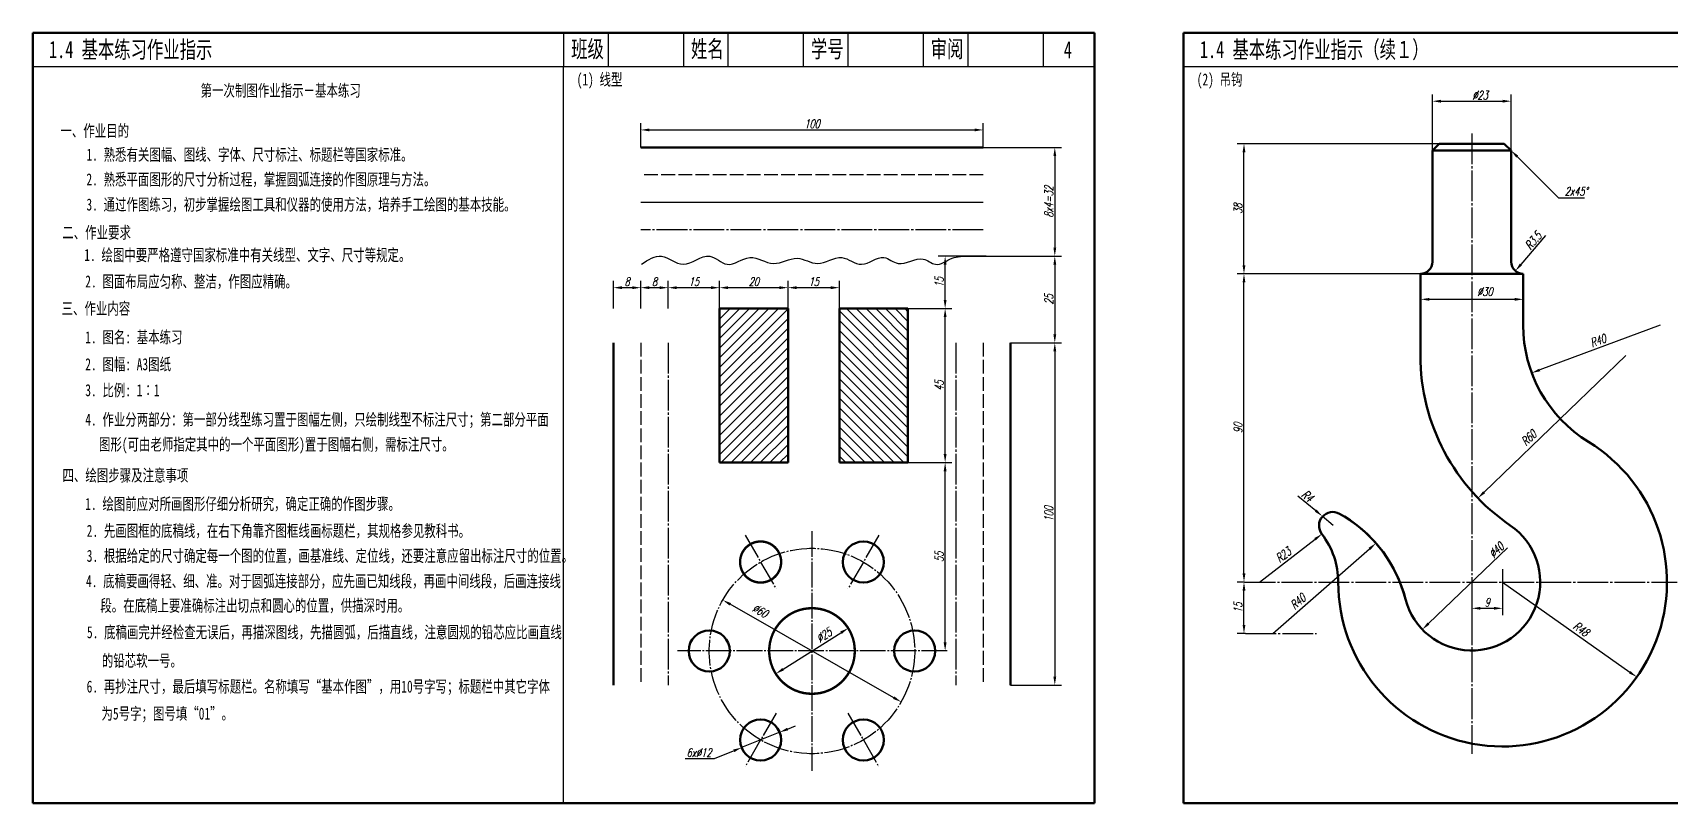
# Model space of a CAD drawing. Header units: millimetres. Extents: x 0 to 1965, y 254 to 841.
# Drawn here: x 1066.3 to 1544.2, y 616.3 to 841.3 of the extents above; entities that cross this region are included whole.
import ezdxf

# ---------------------------------------------------------------- set-up
doc = ezdxf.new("R2010")
doc.units = ezdxf.units.MM
doc.header["$PDMODE"] = 33
doc.header["$PDSIZE"] = 1.5
doc.linetypes.add('myCENTER', pattern=[18, 15, -1, 1, -1])
doc.linetypes.add('myHIDDEN', pattern=[5, 4, -1])
doc.layers.get('Defpoints').update_dxf_attribs({"lineweight": 20})
for name, color, linetype, lineweight in [('中心线', 7, 'myCENTER', 25), ('剖面线', 7, 'Continuous', 25), ('尺寸', 7, 'Continuous', 25), ('文字', 7, 'Continuous', 25), ('标题文字', 7, 'Continuous', 25), ('粗实线', 7, 'Continuous', 50), ('细实线', 7, 'Continuous', 25), ('虚线', 7, 'myHIDDEN', 25)]:
    doc.layers.add(name, color=color, linetype=linetype, lineweight=lineweight)
doc.styles.add('尺寸文字1-2.5号', font='txt.shx', dxfattribs={"width": 0.7, "oblique": 15, "height": 2.5})
doc.styles.add('标题汉字1-5号', font='SimSun.ttf', dxfattribs={"width": 0.7, "height": 5})
doc.styles.add('标题汉字2-3.5号', font='SimSun.ttf', dxfattribs={"width": 0.7, "height": 3.5})
doc.dimstyles.new('尺寸25', dxfattribs={"dimtxt": 2.5, "dimasz": 2.5, "dimexe": 2, "dimexo": 0, "dimgap": 0.5, "dimtad": 1, "dimdec": 0, "dimdsep": 46, "dimtxsty": '尺寸文字1-2.5号', "dimcen": 0, "dimadec": 0, "dimazin": 0, "dimtfac": 1, "dimtdec": 0, "dimtmove": 0, "dimatfit": 3, "dimfxl": 0, "dimarcsym": 0})

# ---------------------------------------------------------------- blocks, each defined once
blk = doc.blocks.new('*D133')
at = {"layer": 'Defpoints', "color": 0}
for p in [(1343.83, 812.96), (1243.83, 807.81), (1343.83, 807.81)]:
    blk.add_point(p, dxfattribs=at)
at = {"layer": '尺寸', "color": 0, "lineweight": -2}
for p, q in [((1243.83, 807.81), (1243.83, 814.96)), ((1246.33, 812.96), (1341.33, 812.96)), ((1343.83, 807.81), (1343.83, 814.96))]:
    blk.add_line(p, q, dxfattribs=at)
at = {"layer": '尺寸', "color": 0}
for points in [[(1246.33, 813.38), (1246.33, 812.55), (1243.83, 812.96)], [(1341.33, 813.38), (1341.33, 812.55), (1343.83, 812.96)]]:
    blk.add_solid(points, dxfattribs=at)
at = {"layer": '尺寸', "color": 0, "insert": (1293.83, 814.71), "char_height": 2.5, "attachment_point": 5, "style": '尺寸文字1-2.5号'}
blk.add_mtext('100', dxfattribs=at)
blk = doc.blocks.new('*D134')
at = {"layer": 'Defpoints', "color": 0}
for p in [(1343.83, 807.81), (1344.71, 776.12), (1364.73, 776.12)]:
    blk.add_point(p, dxfattribs=at)
at = {"layer": '尺寸', "color": 0, "lineweight": -2}
for p, q in [((1343.83, 807.81), (1366.73, 807.81)), ((1364.73, 805.31), (1364.73, 778.62)), ((1344.71, 776.12), (1366.73, 776.12))]:
    blk.add_line(p, q, dxfattribs=at)
at = {"layer": '尺寸', "color": 0}
for points in [[(1364.32, 805.31), (1365.15, 805.31), (1364.73, 807.81)], [(1364.32, 778.62), (1365.15, 778.62), (1364.73, 776.12)]]:
    blk.add_solid(points, dxfattribs=at)
at = {"layer": '尺寸', "color": 0, "insert": (1362.98, 791.97), "char_height": 2.5, "attachment_point": 5, "rotation": 90, "style": '尺寸文字1-2.5号'}
blk.add_mtext('8x4=32', dxfattribs=at)
blk = doc.blocks.new('*D135')
at = {"layer": 'Defpoints', "color": 0}
for p in [(1344.71, 776.12), (1351.83, 750.81), (1364.73, 750.81)]:
    blk.add_point(p, dxfattribs=at)
at = {"layer": '尺寸', "color": 0, "lineweight": -2}
for p, q in [((1344.71, 776.12), (1366.73, 776.12)), ((1364.73, 773.62), (1364.73, 753.31)), ((1351.83, 750.81), (1366.73, 750.81))]:
    blk.add_line(p, q, dxfattribs=at)
at = {"layer": '尺寸', "color": 0}
for points in [[(1364.32, 773.62), (1365.15, 773.62), (1364.73, 776.12)], [(1364.32, 753.31), (1365.15, 753.31), (1364.73, 750.81)]]:
    blk.add_solid(points, dxfattribs=at)
at = {"layer": '尺寸', "color": 0, "insert": (1362.98, 763.47), "char_height": 2.5, "attachment_point": 5, "rotation": 90, "style": '尺寸文字1-2.5号'}
blk.add_mtext('25', dxfattribs=at)
blk = doc.blocks.new('*D136')
at = {"layer": 'Defpoints', "color": 0}
for p in [(1351.83, 750.81), (1351.83, 650.81), (1364.73, 650.81)]:
    blk.add_point(p, dxfattribs=at)
at = {"layer": '尺寸', "color": 0, "lineweight": -2}
for p, q in [((1351.83, 750.81), (1366.73, 750.81)), ((1364.73, 748.31), (1364.73, 653.31)), ((1351.83, 650.81), (1366.73, 650.81))]:
    blk.add_line(p, q, dxfattribs=at)
at = {"layer": '尺寸', "color": 0}
for points in [[(1364.32, 748.31), (1365.15, 748.31), (1364.73, 750.81)], [(1364.32, 653.31), (1365.15, 653.31), (1364.73, 650.81)]]:
    blk.add_solid(points, dxfattribs=at)
at = {"layer": '尺寸', "color": 0, "insert": (1362.98, 700.81), "char_height": 2.5, "attachment_point": 5, "rotation": 90, "style": '尺寸文字1-2.5号'}
blk.add_mtext('100', dxfattribs=at)
blk = doc.blocks.new('*D137')
at = {"layer": 'Defpoints', "color": 0}
for p in [(1286.83, 766.9), (1286.83, 760.81), (1301.83, 760.81)]:
    blk.add_point(p, dxfattribs=at)
at = {"layer": '尺寸', "color": 0, "lineweight": -2}
for p, q in [((1286.83, 760.81), (1286.83, 768.9)), ((1299.33, 766.9), (1289.33, 766.9)), ((1301.83, 760.81), (1301.83, 768.9))]:
    blk.add_line(p, q, dxfattribs=at)
at = {"layer": '尺寸', "color": 0}
for points in [[(1289.33, 767.32), (1289.33, 766.48), (1286.83, 766.9)], [(1299.33, 767.32), (1299.33, 766.48), (1301.83, 766.9)]]:
    blk.add_solid(points, dxfattribs=at)
at = {"layer": '尺寸', "color": 0, "insert": (1294.33, 768.65), "char_height": 2.5, "attachment_point": 5, "style": '尺寸文字1-2.5号'}
blk.add_mtext('15', dxfattribs=at)
blk = doc.blocks.new('*D138')
at = {"layer": 'Defpoints', "color": 0}
for p in [(1266.83, 766.9), (1266.83, 760.81), (1286.83, 760.81)]:
    blk.add_point(p, dxfattribs=at)
at = {"layer": '尺寸', "color": 0, "lineweight": -2}
for p, q in [((1266.83, 760.81), (1266.83, 768.9)), ((1284.33, 766.9), (1269.33, 766.9)), ((1286.83, 760.81), (1286.83, 768.9))]:
    blk.add_line(p, q, dxfattribs=at)
at = {"layer": '尺寸', "color": 0}
for points in [[(1269.33, 767.32), (1269.33, 766.48), (1266.83, 766.9)], [(1284.33, 767.32), (1284.33, 766.48), (1286.83, 766.9)]]:
    blk.add_solid(points, dxfattribs=at)
at = {"layer": '尺寸', "color": 0, "insert": (1276.83, 768.65), "char_height": 2.5, "attachment_point": 5, "style": '尺寸文字1-2.5号'}
blk.add_mtext('20', dxfattribs=at)
blk = doc.blocks.new('*D93')
at = {"layer": 'Defpoints', "color": 0}
for p in [(1251.83, 766.9), (1251.83, 760.81), (1266.83, 760.81)]:
    blk.add_point(p, dxfattribs=at)
at = {"layer": '尺寸', "color": 0, "lineweight": -2}
for p, q in [((1251.83, 760.81), (1251.83, 768.9)), ((1264.33, 766.9), (1254.33, 766.9)), ((1266.83, 760.81), (1266.83, 768.9))]:
    blk.add_line(p, q, dxfattribs=at)
at = {"layer": '尺寸', "color": 0}
for points in [[(1254.33, 767.32), (1254.33, 766.48), (1251.83, 766.9)], [(1264.33, 767.32), (1264.33, 766.48), (1266.83, 766.9)]]:
    blk.add_solid(points, dxfattribs=at)
at = {"layer": '尺寸', "color": 0, "insert": (1259.33, 768.65), "char_height": 2.5, "attachment_point": 5, "style": '尺寸文字1-2.5号'}
blk.add_mtext('15', dxfattribs=at)
blk = doc.blocks.new('*D94')
at = {"layer": 'Defpoints', "color": 0}
for p in [(1243.83, 766.9), (1243.83, 760.81), (1251.83, 760.81)]:
    blk.add_point(p, dxfattribs=at)
at = {"layer": '尺寸', "color": 0, "lineweight": -2}
for p, q in [((1243.83, 760.81), (1243.83, 768.9)), ((1249.33, 766.9), (1246.33, 766.9)), ((1251.83, 760.81), (1251.83, 768.9))]:
    blk.add_line(p, q, dxfattribs=at)
at = {"layer": '尺寸', "color": 0}
for points in [[(1246.33, 767.32), (1246.33, 766.48), (1243.83, 766.9)], [(1249.33, 767.32), (1249.33, 766.48), (1251.83, 766.9)]]:
    blk.add_solid(points, dxfattribs=at)
at = {"layer": '尺寸', "color": 0, "insert": (1247.83, 768.65), "char_height": 2.5, "attachment_point": 5, "style": '尺寸文字1-2.5号'}
blk.add_mtext('8', dxfattribs=at)
blk = doc.blocks.new('*D95')
at = {"layer": 'Defpoints', "color": 0}
for p in [(1235.83, 766.9), (1235.83, 760.81), (1243.83, 760.81)]:
    blk.add_point(p, dxfattribs=at)
at = {"layer": '尺寸', "color": 0, "lineweight": -2}
for p, q in [((1235.83, 760.81), (1235.83, 768.9)), ((1241.33, 766.9), (1238.33, 766.9)), ((1243.83, 760.81), (1243.83, 768.9))]:
    blk.add_line(p, q, dxfattribs=at)
at = {"layer": '尺寸', "color": 0}
for points in [[(1238.33, 767.32), (1238.33, 766.48), (1235.83, 766.9)], [(1241.33, 767.32), (1241.33, 766.48), (1243.83, 766.9)]]:
    blk.add_solid(points, dxfattribs=at)
at = {"layer": '尺寸', "color": 0, "insert": (1239.83, 768.65), "char_height": 2.5, "attachment_point": 5, "style": '尺寸文字1-2.5号'}
blk.add_mtext('8', dxfattribs=at)
blk = doc.blocks.new('*D139')
at = {"layer": 'Defpoints', "color": 0}
for p in [(1267.78, 675.69), (1319.88, 645.93)]:
    blk.add_point(p, dxfattribs=at)
at = {"layer": '尺寸', "color": 0, "lineweight": -2}
blk.add_line((1317.71, 647.17), (1269.95, 674.45), dxfattribs=at)
at = {"layer": '尺寸', "color": 0}
for points in [[(1270.16, 674.81), (1269.75, 674.09), (1267.78, 675.69)], [(1317.92, 647.54), (1317.51, 646.81), (1319.88, 645.93)]]:
    blk.add_solid(points, dxfattribs=at)
at = {"layer": '尺寸', "color": 0, "insert": (1278.69, 672.57), "char_height": 2.5, "attachment_point": 5, "rotation": 330.267, "style": '尺寸文字1-2.5号'}
blk.add_mtext('∅60', dxfattribs=at)
blk = doc.blocks.new('*D140')
at = {"layer": 'Defpoints', "color": 0}
for p in [(1304.41, 667.48), (1283.26, 654.15)]:
    blk.add_point(p, dxfattribs=at)
at = {"layer": '尺寸', "color": 0, "lineweight": -2}
blk.add_line((1285.37, 655.48), (1302.29, 666.14), dxfattribs=at)
at = {"layer": '尺寸', "color": 0}
for points in [[(1302.07, 666.5), (1302.52, 665.79), (1304.41, 667.48)], [(1285.15, 655.84), (1285.59, 655.13), (1283.26, 654.15)]]:
    blk.add_solid(points, dxfattribs=at)
at = {"layer": '尺寸', "color": 0, "insert": (1297.33, 665.43), "char_height": 2.5, "attachment_point": 5, "rotation": 32.2074, "style": '尺寸文字1-2.5号'}
blk.add_mtext('∅25', dxfattribs=at)
blk = doc.blocks.new('*D141')
at = {"layer": 'Defpoints', "color": 0}
for p in [(1284.4, 637.08), (1273.27, 632.59)]:
    blk.add_point(p, dxfattribs=at)
at = {"layer": '尺寸', "color": 0, "lineweight": -2}
for p, q in [((1284.4, 637.08), (1273.27, 632.59)), ((1286.71, 638.02), (1289.03, 638.95)), ((1265.33, 629.38), (1270.95, 631.65)), ((1256.8, 629.38), (1265.33, 629.38))]:
    blk.add_line(p, q, dxfattribs=at)
at = {"layer": '尺寸', "color": 0}
for points in [[(1286.56, 638.4), (1286.87, 637.63), (1284.4, 637.08)], [(1270.8, 632.04), (1271.11, 631.26), (1273.27, 632.59)]]:
    blk.add_solid(points, dxfattribs=at)
at = {"layer": '尺寸', "color": 0, "insert": (1260.82, 631.13), "char_height": 2.5, "attachment_point": 5, "style": '尺寸文字1-2.5号'}
blk.add_mtext('6x∅12', dxfattribs=at)
blk = doc.blocks.new('*D142')
at = {"layer": 'Defpoints', "color": 0}
for p in [(1321.83, 715.81), (1332.71, 715.81), (1333.33, 660.81)]:
    blk.add_point(p, dxfattribs=at)
at = {"layer": '尺寸', "color": 0, "lineweight": -2}
for p, q in [((1321.83, 715.81), (1334.71, 715.81)), ((1332.71, 663.31), (1332.71, 713.31)), ((1333.33, 660.81), (1330.71, 660.81))]:
    blk.add_line(p, q, dxfattribs=at)
at = {"layer": '尺寸', "color": 0}
for points in [[(1332.29, 713.31), (1333.12, 713.31), (1332.71, 715.81)], [(1332.29, 663.31), (1333.12, 663.31), (1332.71, 660.81)]]:
    blk.add_solid(points, dxfattribs=at)
at = {"layer": '尺寸', "color": 0, "insert": (1330.96, 688.31), "char_height": 2.5, "attachment_point": 5, "rotation": 90, "style": '尺寸文字1-2.5号'}
blk.add_mtext('55', dxfattribs=at)
blk = doc.blocks.new('*D143')
at = {"layer": 'Defpoints', "color": 0}
for p in [(1321.83, 760.81), (1332.71, 760.81), (1321.83, 715.81)]:
    blk.add_point(p, dxfattribs=at)
at = {"layer": '尺寸', "color": 0, "lineweight": -2}
for p, q in [((1321.83, 760.81), (1334.71, 760.81)), ((1332.71, 718.31), (1332.71, 758.31)), ((1321.83, 715.81), (1334.71, 715.81))]:
    blk.add_line(p, q, dxfattribs=at)
at = {"layer": '尺寸', "color": 0}
for points in [[(1332.29, 758.31), (1333.12, 758.31), (1332.71, 760.81)], [(1332.29, 718.31), (1333.12, 718.31), (1332.71, 715.81)]]:
    blk.add_solid(points, dxfattribs=at)
at = {"layer": '尺寸', "color": 0, "insert": (1330.96, 738.31), "char_height": 2.5, "attachment_point": 5, "rotation": 90, "style": '尺寸文字1-2.5号'}
blk.add_mtext('45', dxfattribs=at)
blk = doc.blocks.new('*D144')
at = {"layer": 'Defpoints', "color": 0}
for p in [(1332.71, 776.12), (1339.58, 776.12), (1321.83, 760.81)]:
    blk.add_point(p, dxfattribs=at)
at = {"layer": '尺寸', "color": 0, "lineweight": -2}
for p, q in [((1339.58, 776.12), (1330.71, 776.12)), ((1332.71, 763.31), (1332.71, 773.62)), ((1321.83, 760.81), (1334.71, 760.81))]:
    blk.add_line(p, q, dxfattribs=at)
at = {"layer": '尺寸', "color": 0}
for points in [[(1332.29, 773.62), (1333.12, 773.62), (1332.71, 776.12)], [(1332.29, 763.31), (1333.12, 763.31), (1332.71, 760.81)]]:
    blk.add_solid(points, dxfattribs=at)
at = {"layer": '尺寸', "color": 0, "insert": (1330.96, 768.47), "char_height": 2.5, "attachment_point": 5, "rotation": 90, "style": '尺寸文字1-2.5号'}
blk.add_mtext('15', dxfattribs=at)
blk = doc.blocks.new('*D96')
at = {"layer": 'Defpoints', "color": 0}
for p in [(1497.99, 821.35), (1474.99, 806.94), (1497.99, 806.94)]:
    blk.add_point(p, dxfattribs=at)
at = {"layer": '尺寸', "color": 0, "lineweight": -2}
for p, q in [((1474.99, 806.94), (1474.99, 823.35)), ((1497.99, 806.94), (1497.99, 823.35)), ((1477.49, 821.35), (1495.49, 821.35))]:
    blk.add_line(p, q, dxfattribs=at)
at = {"layer": '尺寸', "color": 0}
for points in [[(1477.49, 821.77), (1477.49, 820.93), (1474.99, 821.35)], [(1495.49, 821.77), (1495.49, 820.93), (1497.99, 821.35)]]:
    blk.add_solid(points, dxfattribs=at)
at = {"layer": '尺寸', "color": 0, "insert": (1488.92, 823.1), "char_height": 2.5, "attachment_point": 5, "style": '尺寸文字1-2.5号'}
blk.add_mtext('%%C23', dxfattribs=at)
blk = doc.blocks.new('*D97')
at = {"layer": 'Defpoints', "color": 0}
for p in [(1471.6, 761.85), (1501.52, 763.5), (1501.52, 761.85)]:
    blk.add_point(p, dxfattribs=at)
at = {"layer": '尺寸', "color": 0, "lineweight": -2}
for p, q in [((1471.6, 761.85), (1471.6, 765.5)), ((1501.52, 761.85), (1501.52, 765.5)), ((1474.1, 763.5), (1499.02, 763.5))]:
    blk.add_line(p, q, dxfattribs=at)
at = {"layer": '尺寸', "color": 0}
for points in [[(1474.1, 763.91), (1474.1, 763.08), (1471.6, 763.5)], [(1499.02, 763.91), (1499.02, 763.08), (1501.52, 763.5)]]:
    blk.add_solid(points, dxfattribs=at)
at = {"layer": '尺寸', "color": 0, "insert": (1490.32, 765.75), "char_height": 2.5, "attachment_point": 5, "style": '尺寸文字1-2.5号'}
blk.add_mtext('%%C30', dxfattribs=at)
blk = doc.blocks.new('*D98')
at = {"layer": 'Defpoints', "color": 0}
for p in [(1531.49, 747.09), (1488.29, 705.45)]:
    blk.add_point(p, dxfattribs=at)
at = {"layer": '尺寸', "color": 0, "lineweight": -2}
blk.add_line((1531.49, 747.09), (1490.09, 707.19), dxfattribs=at)
at = {"layer": '尺寸', "color": 0}
blk.add_solid([(1489.8, 707.49), (1490.38, 706.89), (1488.29, 705.45)], dxfattribs=at)
at = {"layer": '尺寸', "color": 0, "insert": (1503.12, 723.02), "char_height": 2.5, "attachment_point": 5, "rotation": 43.9431, "style": '尺寸文字1-2.5号'}
blk.add_mtext('R60', dxfattribs=at)
blk = doc.blocks.new('*D99')
at = {"layer": 'Defpoints', "color": 0}
for p in [(1541.49, 755.96), (1504.01, 742.01)]:
    blk.add_point(p, dxfattribs=at)
at = {"layer": '尺寸', "color": 0, "lineweight": -2}
blk.add_line((1541.49, 755.96), (1506.35, 742.88), dxfattribs=at)
at = {"layer": '尺寸', "color": 0}
blk.add_solid([(1506.2, 743.27), (1506.49, 742.49), (1504.01, 742.01)], dxfattribs=at)
at = {"layer": '尺寸', "color": 0, "insert": (1523.36, 751.44), "char_height": 2.5, "attachment_point": 5, "rotation": 20.4174, "style": '尺寸文字1-2.5号'}
blk.add_mtext('R40', dxfattribs=at)
blk = doc.blocks.new('*D100')
at = {"layer": 'Defpoints', "color": 0}
for p in [(1495.49, 680.94), (1534.66, 653.2)]:
    blk.add_point(p, dxfattribs=at)
at = {"layer": '尺寸', "color": 0, "lineweight": -2}
blk.add_line((1495.49, 680.94), (1532.62, 654.64), dxfattribs=at)
at = {"layer": '尺寸', "color": 0}
blk.add_solid([(1532.86, 654.98), (1532.38, 654.3), (1534.66, 653.2)], dxfattribs=at)
at = {"layer": '尺寸', "color": 0, "insert": (1518.41, 667.21), "char_height": 2.5, "attachment_point": 5, "rotation": 324.6856, "style": '尺寸文字1-2.5号'}
blk.add_mtext('R48', dxfattribs=at)
blk = doc.blocks.new('*D101')
at = {"layer": 'Defpoints', "color": 0}
for p in [(1486.49, 680.94), (1495.49, 680.94), (1495.49, 673.27)]:
    blk.add_point(p, dxfattribs=at)
at = {"layer": '尺寸', "color": 0, "lineweight": -2}
for p, q in [((1486.49, 680.94), (1486.49, 671.27)), ((1495.49, 680.94), (1495.49, 671.27)), ((1488.99, 673.27), (1492.99, 673.27))]:
    blk.add_line(p, q, dxfattribs=at)
at = {"layer": '尺寸', "color": 0}
for points in [[(1488.99, 673.69), (1488.99, 672.86), (1486.49, 673.27)], [(1492.99, 673.69), (1492.99, 672.86), (1495.49, 673.27)]]:
    blk.add_solid(points, dxfattribs=at)
at = {"layer": '尺寸', "color": 0, "insert": (1490.99, 675.02), "char_height": 2.5, "attachment_point": 5, "style": '尺寸文字1-2.5号'}
blk.add_mtext('9', dxfattribs=at)
blk = doc.blocks.new('*D102')
at = {"layer": 'Defpoints', "color": 0}
for p in [(1500.93, 694.79), (1472.06, 667.1)]:
    blk.add_point(p, dxfattribs=at)
at = {"layer": '尺寸', "color": 0, "lineweight": -2}
blk.add_line((1496.95, 690.98), (1473.86, 668.83), dxfattribs=at)
at = {"layer": '尺寸', "color": 0}
blk.add_solid([(1473.57, 669.13), (1474.15, 668.53), (1472.06, 667.1)], dxfattribs=at)
at = {"layer": '尺寸', "color": 0, "insert": (1493.65, 690.24), "char_height": 2.5, "attachment_point": 5, "rotation": 43.799, "style": '尺寸文字1-2.5号'}
blk.add_mtext('∅40', dxfattribs=at)
blk = doc.blocks.new('*D103')
at = {"layer": 'Defpoints', "color": 0}
for p in [(1458.5, 692.28), (1428.4, 665.94)]:
    blk.add_point(p, dxfattribs=at)
at = {"layer": '尺寸', "color": 0, "lineweight": -2}
blk.add_line((1428.4, 665.94), (1456.62, 690.63), dxfattribs=at)
at = {"layer": '尺寸', "color": 0}
blk.add_solid([(1456.35, 690.95), (1456.9, 690.32), (1458.5, 692.28)], dxfattribs=at)
at = {"layer": '尺寸', "color": 0, "insert": (1435.72, 675.22), "char_height": 2.5, "attachment_point": 5, "rotation": 41.1764, "style": '尺寸文字1-2.5号'}
blk.add_mtext('R40', dxfattribs=at)
blk = doc.blocks.new('*D104')
at = {"layer": 'Defpoints', "color": 0}
for p in [(1442.72, 694.97), (1424.49, 680.94)]:
    blk.add_point(p, dxfattribs=at)
at = {"layer": '尺寸', "color": 0, "lineweight": -2}
blk.add_line((1424.49, 680.94), (1440.74, 693.44), dxfattribs=at)
at = {"layer": '尺寸', "color": 0}
blk.add_solid([(1440.49, 693.77), (1440.99, 693.11), (1442.72, 694.97)], dxfattribs=at)
at = {"layer": '尺寸', "color": 0, "insert": (1431.46, 688.85), "char_height": 2.5, "attachment_point": 5, "rotation": 37.5712, "style": '尺寸文字1-2.5号'}
blk.add_mtext('R23', dxfattribs=at)
blk = doc.blocks.new('*D105')
at = {"layer": 'Defpoints', "color": 0}
for p in [(1442.83, 700.18), (1446.02, 697.5)]:
    blk.add_point(p, dxfattribs=at)
at = {"layer": '尺寸', "color": 0, "lineweight": -2}
for p, q in [((1435.72, 706.16), (1440.92, 701.79)), ((1446.02, 697.5), (1442.83, 700.18))]:
    blk.add_line(p, q, dxfattribs=at)
at = {"layer": '尺寸', "color": 0}
blk.add_solid([(1441.19, 702.11), (1440.65, 701.47), (1442.83, 700.18)], dxfattribs=at)
at = {"layer": '尺寸', "color": 0, "insert": (1438.49, 706.12), "char_height": 2.5, "attachment_point": 5, "rotation": 319.9611, "style": '尺寸文字1-2.5号'}
blk.add_mtext('R4', dxfattribs=at)
blk = doc.blocks.new('*D106')
at = {"layer": 'Defpoints', "color": 0}
for p in [(1419.97, 680.94), (1420.13, 680.94), (1420.37, 665.94)]:
    blk.add_point(p, dxfattribs=at)
at = {"layer": '尺寸', "color": 0, "lineweight": -2}
for p, q in [((1420.13, 680.94), (1417.97, 680.94)), ((1419.97, 668.44), (1419.97, 678.44)), ((1420.37, 665.94), (1417.97, 665.94))]:
    blk.add_line(p, q, dxfattribs=at)
at = {"layer": '尺寸', "color": 0}
for points in [[(1419.56, 678.44), (1420.39, 678.44), (1419.97, 680.94)], [(1419.56, 668.44), (1420.39, 668.44), (1419.97, 665.94)]]:
    blk.add_solid(points, dxfattribs=at)
at = {"layer": '尺寸', "color": 0, "insert": (1418.22, 673.44), "char_height": 2.5, "attachment_point": 5, "rotation": 90, "style": '尺寸文字1-2.5号'}
blk.add_mtext('15', dxfattribs=at)
blk = doc.blocks.new('*D107')
at = {"layer": 'Defpoints', "color": 0}
for p in [(1419.97, 770.94), (1471.49, 770.94), (1420.13, 680.94)]:
    blk.add_point(p, dxfattribs=at)
at = {"layer": '尺寸', "color": 0, "lineweight": -2}
for p, q in [((1471.49, 770.94), (1417.97, 770.94)), ((1419.97, 683.44), (1419.97, 768.44)), ((1420.13, 680.94), (1417.97, 680.94))]:
    blk.add_line(p, q, dxfattribs=at)
at = {"layer": '尺寸', "color": 0}
for points in [[(1419.56, 768.44), (1420.39, 768.44), (1419.97, 770.94)], [(1419.56, 683.44), (1420.39, 683.44), (1419.97, 680.94)]]:
    blk.add_solid(points, dxfattribs=at)
at = {"layer": '尺寸', "color": 0, "insert": (1418.22, 725.94), "char_height": 2.5, "attachment_point": 5, "rotation": 90, "style": '尺寸文字1-2.5号'}
blk.add_mtext('90', dxfattribs=at)
blk = doc.blocks.new('*D108')
at = {"layer": 'Defpoints', "color": 0}
for p in [(1419.97, 808.94), (1476.99, 808.94), (1471.49, 770.94)]:
    blk.add_point(p, dxfattribs=at)
at = {"layer": '尺寸', "color": 0, "lineweight": -2}
for p, q in [((1476.99, 808.94), (1417.97, 808.94)), ((1419.97, 773.44), (1419.97, 806.44)), ((1471.49, 770.94), (1417.97, 770.94))]:
    blk.add_line(p, q, dxfattribs=at)
at = {"layer": '尺寸', "color": 0}
for points in [[(1419.56, 806.44), (1420.39, 806.44), (1419.97, 808.94)], [(1419.56, 773.44), (1420.39, 773.44), (1419.97, 770.94)]]:
    blk.add_solid(points, dxfattribs=at)
at = {"layer": '尺寸', "color": 0, "insert": (1418.22, 789.94), "char_height": 2.5, "attachment_point": 5, "rotation": 90, "style": '尺寸文字1-2.5号'}
blk.add_mtext('38', dxfattribs=at)
blk = doc.blocks.new('*D145')
at = {"layer": 'Defpoints', "color": 0}
for p in [(1501.49, 774.44), (1499.22, 771.79)]:
    blk.add_point(p, dxfattribs=at)
at = {"layer": '尺寸', "color": 0, "lineweight": -2}
blk.add_line((1508.03, 782.09), (1500.84, 773.69), dxfattribs=at)
at = {"layer": '尺寸', "color": 0}
blk.add_solid([(1500.53, 773.96), (1501.16, 773.41), (1499.22, 771.79)], dxfattribs=at)
at = {"layer": '尺寸', "color": 0, "insert": (1504.45, 780.6), "char_height": 2.5, "attachment_point": 5, "rotation": 49.444, "style": '尺寸文字1-2.5号'}
blk.add_mtext('R3.5', dxfattribs=at)

msp = doc.modelspace()

# ---------------------------------------------------------------- hatches: boundary and pattern name
at = {"layer": '剖面线'}
h = msp.add_hatch(dxfattribs=at)
h.set_pattern_fill('_USER', color=256, scale=2, angle=45, style=0, pattern_type=0)
h.set_pattern_definition([(45, (0, 0), (-1.4142136, 1.4142136), [])])
h.paths.add_polyline_path([(1266.83, 715.81), (1286.83, 715.81), (1286.83, 760.81), (1266.83, 760.81)])
h = msp.add_hatch(dxfattribs=at)
h.set_pattern_fill('_USER', color=256, scale=2, angle=135, style=0, pattern_type=0)
h.set_pattern_definition([(135, (0, 0), (-1.4142136, -1.4142136), [])])
h.paths.add_polyline_path([(1301.83, 715.81), (1321.83, 715.81), (1321.83, 760.81), (1301.83, 760.81)])

# ---------------------------------------------------------------- linework, layer by layer
at = {"layer": '中心线', "ltscale": 0.6}
for p, q in [((1486.49, 811.94), (1486.49, 630.8)), ((1343.83, 783.81), (1243.83, 783.81)), ((1251.83, 750.81), (1251.83, 650.81)), ((1335.83, 750.81), (1335.83, 650.81)), ((1420.13, 680.94), (1546.49, 680.94)), ((1420.37, 665.94), (1441.19, 665.94))]:
    msp.add_line(p, q, dxfattribs=at)
at = {"layer": '中心线', "ltscale": 0.5}
for p, q in [((1274.33, 694.59), (1283.33, 679)), ((1293.83, 695.81), (1293.83, 625.81)), ((1313.33, 694.59), (1304.33, 679)), ((1333.33, 660.81), (1254.53, 660.81)), ((1283.33, 642.63), (1274.33, 627.04)), ((1304.33, 642.63), (1313.33, 627.04))]:
    msp.add_line(p, q, dxfattribs=at)
at = {"layer": '中心线'}
msp.add_line((1495.49, 684.73), (1495.49, 673.27), dxfattribs=at)
at = {"layer": '中心线', "ltscale": 0.5}
msp.add_circle((1293.83, 660.81), 30, dxfattribs=at)
at = {"layer": '尺寸'}
for p, q in [((1499.76, 805.18), (1511.8, 793.13)), ((1511.8, 793.13), (1519.39, 793.13)), ((1344.71, 776.12), (1332.98, 776.12))]:
    msp.add_line(p, q, dxfattribs=at)
msp.add_solid([(1499.47, 804.88), (1497.99, 806.94), (1500.05, 805.47)], dxfattribs=at)
at = {"layer": '粗实线'}
for p, q in [((1066.29, 841.35), (1066.29, 616.35)), ((1376.29, 841.35), (1066.29, 841.35)), ((1376.29, 616.35), (1376.29, 841.35)), ((1402.34, 841.35), (1402.34, 616.35)), ((1712.34, 841.35), (1402.34, 841.35)), ((1343.83, 807.81), (1243.83, 807.81)), ((1474.99, 806.94), (1476.99, 808.94)), ((1474.99, 806.94), (1476.99, 808.94)), ((1476.99, 808.94), (1495.99, 808.94)), ((1476.99, 808.94), (1495.99, 808.94)), ((1497.99, 806.94), (1495.99, 808.94)), ((1495.99, 808.94), (1497.99, 806.94)), ((1474.99, 806.94), (1474.99, 774.44)), ((1474.99, 806.94), (1497.99, 806.94)), ((1497.99, 806.94), (1474.99, 806.94)), ((1474.99, 806.94), (1474.99, 774.44)), ((1497.99, 806.94), (1495.99, 806.94)), ((1497.99, 806.94), (1497.99, 774.44)), ((1497.99, 806.94), (1497.99, 774.44)), ((1471.49, 770.94), (1471.49, 747.09)), ((1471.49, 770.94), (1471.49, 770.94)), ((1471.49, 770.94), (1501.49, 770.94)), ((1471.49, 747.09), (1471.49, 770.94)), ((1471.49, 770.94), (1501.49, 770.94)), ((1501.49, 770.94), (1501.49, 770.94)), ((1501.49, 770.94), (1501.49, 755.96)), ((1501.49, 770.94), (1501.49, 755.96)), ((1286.83, 760.81), (1266.83, 760.81)), ((1266.83, 760.81), (1266.83, 715.81)), ((1286.83, 715.81), (1286.83, 760.81)), ((1321.83, 760.81), (1301.83, 760.81)), ((1301.83, 760.81), (1301.83, 715.81)), ((1321.83, 715.81), (1321.83, 760.81)), ((1235.83, 750.81), (1235.83, 650.81)), ((1351.83, 750.81), (1351.83, 650.81)), ((1266.83, 715.81), (1286.83, 715.81)), ((1301.83, 715.81), (1321.83, 715.81)), ((1066.29, 616.35), (1376.29, 616.35)), ((1402.34, 616.35), (1712.34, 616.35))]:
    msp.add_line(p, q, dxfattribs=at)
at = {"layer": '粗实线', "const_width": 0.7}
for points in [[(1284.3, 689.26, 1.105542), (1273.96, 683.29, 0.904534), (1284.3, 689.26, 4.652532)], [(1306.33, 660.81, 1), (1281.33, 660.81, 1), (1306.33, 660.81)]]:
    msp.add_lwpolyline(points, format="xyb", dxfattribs=at)
at = {"layer": '粗实线'}
for centre in [(1308.83, 686.79), (1263.83, 660.81), (1323.83, 660.81), (1278.83, 634.83), (1308.83, 634.83)]:
    msp.add_circle(centre, 6, dxfattribs=at)
for centre, radius, start, end in [((1471.49, 774.44), 3.5, 270, 0), ((1471.49, 774.44), 3.5, 270, 0), ((1501.49, 774.44), 3.5, 180, 270), ((1501.49, 774.44), 3.5, 180, 270), ((1541.49, 755.96), 40, 180, 238.4846), ((1541.49, 755.96), 40, 180, 238.4846), ((1531.49, 747.09), 60, 180, 235.7711), ((1531.49, 747.09), 60, 180, 235.7711), ((1495.49, 680.94), 48, 180, 58.4846), ((1495.49, 680.94), 48, 180, 58.4846), ((1445.89, 697.41), 4, 60.9241, 217.5712), ((1428.4, 665.94), 40, 14.4775, 60.9241), ((1428.4, 665.94), 40, 14.4775, 58.4721), ((1424.49, 680.94), 23, 0, 37.5712), ((1424.49, 680.94), 23, 0, 37.5712), ((1486.49, 680.94), 20, 194.4775, 55.7711), ((1486.49, 680.94), 20, 194.4775, 55.7711)]:
    msp.add_arc(centre, radius, start, end, dxfattribs=at)
at = {"layer": '细实线'}
for p, q in [((1221.29, 841.35), (1221.29, 831.35)), ((1234.29, 841.35), (1234.29, 831.35)), ((1256.29, 841.35), (1256.29, 831.35)), ((1269.29, 841.35), (1269.29, 831.35)), ((1291.29, 841.35), (1291.29, 831.35)), ((1304.29, 841.35), (1304.29, 831.35)), ((1326.29, 841.35), (1326.29, 831.35)), ((1339.29, 841.35), (1339.29, 831.35)), ((1361.29, 841.35), (1361.29, 831.35)), ((1376.29, 831.35), (1066.29, 831.35)), ((1221.29, 616.35), (1221.29, 831.35)), ((1712.34, 831.35), (1402.34, 831.35)), ((1343.83, 791.81), (1243.83, 791.81))]:
    msp.add_line(p, q, dxfattribs=at)
msp.add_spline([(1244.07, 773.73), (1249.89, 776.12), (1256.19, 773.73), (1263.96, 776.12), (1269.04, 773.73), (1275.65, 775.69), (1282.62, 773.97), (1289.51, 775.47), (1295.46, 773.97), (1302.5, 775.69), (1308.31, 773.73), (1314.84, 775.69), (1318.98, 773.97), (1326.31, 775.25), (1329.88, 773.73), (1334.75, 775.47), (1339.58, 776.12), (1344.71, 776.12)], degree=3, dxfattribs=at)
at = {"layer": '虚线'}
for p, q in [((1343.83, 799.81), (1243.83, 799.81)), ((1243.83, 750.81), (1243.83, 650.81)), ((1343.83, 750.81), (1343.83, 650.81))]:
    msp.add_line(p, q, dxfattribs=at)

# ---------------------------------------------------------------- texts
at = {"layer": '尺寸', "insert": (1513.62, 796.27), "char_height": 2.5, "attachment_point": 1, "style": '尺寸文字1-2.5号'}
msp.add_mtext('2x45%%d', dxfattribs=at)
at = {"layer": '文字', "style": '标题汉字2-3.5号', "width": 0.7}
for s, p in [('3. 通过作图练习，初步掌握绘图工具和仪器的使用方法，培养手工绘图的基本技能。', (1081.97, 789.43)), ('4. 作业分两部分：第一部分线型练习置于图幅左侧，只绘制线型不标注尺寸；第二部分平面', (1081.63, 726.65)), ('6. 再抄注尺寸，最后填写标题栏。名称填写“基本作图”，用10号字写；标题栏中其它字体', (1082.03, 648.68)), ('为5号字；图号填“01”。', (1086.37, 640.79))]:
    msp.add_text(s, height=3.5, dxfattribs=at).set_placement(p)
at = {"layer": '标题文字', "width": 0.7}
for s, height, style, p in [('1.4 基本练习作业指示', 5, '标题汉字1-5号', (1071.02, 833.94)), ('班级', 5, '标题汉字1-5号', (1223.51, 834.11)), ('姓名', 5, '标题汉字1-5号', (1258.51, 834.11)), ('学号', 5, '标题汉字1-5号', (1293.51, 834.11)), ('审阅', 5, '标题汉字1-5号', (1328.51, 834.11)), ('4', 5, '标题汉字1-5号', (1367.34, 833.84)), ('1.4 基本练习作业指示（续１）', 5, '标题汉字1-5号', (1407.08, 833.94)), ('第一次制图作业指示－基本练习 ', 3.5, '标题汉字2-3.5号', (1115.3, 822.72)), ('(1) 线型', 3.5, '标题汉字2-3.5号', (1225.12, 825.94)), ('(2) 吊钩', 3.5, '标题汉字2-3.5号', (1406.18, 825.94)), ('一、作业目的', 3.5, '标题汉字2-3.5号', (1074.37, 810.97)), ('1. 熟悉有关图幅、图线、字体、尺寸标注、标题栏等国家标准。', 3.5, '标题汉字2-3.5号', (1081.97, 804.01)), ('2. 熟悉平面图形的尺寸分析过程，掌握圆弧连接的作图原理与方法。', 3.5, '标题汉字2-3.5号', (1081.97, 796.78)), ('二、作业要求', 3.5, '标题汉字2-3.5号', (1074.91, 781.26)), ('1. 绘图中要严格遵守国家标准中有关线型、文字、尺寸等规定。', 3.5, '标题汉字2-3.5号', (1081.35, 774.7)), ('2. 图面布局应匀称、整洁，作图应精确。', 3.5, '标题汉字2-3.5号', (1081.63, 766.97)), ('三、作业内容', 3.5, '标题汉字2-3.5号', (1074.71, 759.07)), ('1. 图名: 基本练习', 3.5, '标题汉字2-3.5号', (1081.63, 750.69)), ('2. 图幅: A3图纸', 3.5, '标题汉字2-3.5号', (1081.63, 742.8)), ('3. 比例: 1∶1', 3.5, '标题汉字2-3.5号', (1081.63, 735.22)), ('图形(可由老师指定其中的一个平面图形)置于图幅右侧，需标注尺寸。', 3.5, '标题汉字2-3.5号', (1085.62, 719.39)), ('四、绘图步骤及注意事项', 3.5, '标题汉字2-3.5号', (1074.97, 710.35)), ('1. 绘图前应对所画图形仔细分析研究，确定正确的作图步骤。', 3.5, '标题汉字2-3.5号', (1081.63, 702.02)), ('2. 先画图框的底稿线，在右下角靠齐图框线画标题栏，其规格参见教科书。', 3.5, '标题汉字2-3.5号', (1082.05, 694.16)), ('3. 根据给定的尺寸确定每一个图的位置，画基准线、定位线，还要注意应留出标注尺寸的位置。', 3.5, '标题汉字2-3.5号', (1082.05, 686.85)), ('4. 底稿要画得轻、细、准。对于圆弧连接部分，应先画已知线段，再画中间线段，后画连接线', 3.5, '标题汉字2-3.5号', (1081.84, 679.47)), ('段。在底稿上要准确标注出切点和圆心的位置，供描深时用。', 3.5, '标题汉字2-3.5号', (1086.02, 672.33)), ('5. 底稿画完并经检查无误后，再描深图线，先描圆弧，后描直线，注意圆规的铅芯应比画直线', 3.5, '标题汉字2-3.5号', (1082.12, 664.55)), ('的铅芯软一号。', 3.5, '标题汉字2-3.5号', (1086.47, 656.26))]:
    msp.add_text(s, height=height, dxfattribs=dict(at, style=style)).set_placement(p)

# ---------------------------------------------------------------- dimensions: what is measured, and where the dimension line sits
at = {"layer": '尺寸'}
dim = msp.add_linear_dim(base=(1497.99, 821.35), p1=(1474.99, 806.94), p2=(1497.99, 806.94), text='%%C<>', dimstyle='尺寸25', dxfattribs=at)
dim.commit()
dim.dimension.update_dxf_attribs({"geometry": '*D96', "text_midpoint": (1488.92, 821.35), "dimtype": 160})
for base, p1, p2, override, picture, middle in [((1343.83, 812.96), (1243.83, 807.81), (1343.83, 807.81), {"dimtoh": 1}, '*D133', (1293.83, 814.71)), ((1235.83, 766.9), (1243.83, 760.81), (1235.83, 760.81), {"dimtoh": 1, "dimtmove": 1}, '*D95', (1239.83, 768.65)), ((1243.83, 766.9), (1251.83, 760.81), (1243.83, 760.81), {"dimtoh": 1, "dimtmove": 1}, '*D94', (1247.83, 768.65)), ((1251.83, 766.9), (1266.83, 760.81), (1251.83, 760.81), {"dimtoh": 1, "dimtmove": 1}, '*D93', (1259.33, 768.65)), ((1266.83, 766.9), (1286.83, 760.81), (1266.83, 760.81), {"dimtoh": 1, "dimtmove": 1}, '*D138', (1276.83, 768.65)), ((1286.83, 766.9), (1301.83, 760.81), (1286.83, 760.81), {"dimtoh": 1}, '*D137', (1294.33, 768.65))]:
    dim = msp.add_linear_dim(base=base, p1=p1, p2=p2, dimstyle='尺寸25', override=override, dxfattribs=at)
    dim.commit()
    dim.dimension.update_dxf_attribs({"geometry": picture, "text_midpoint": middle})
dim = msp.add_linear_dim(base=(1364.73, 776.12), p1=(1343.83, 807.81), p2=(1344.71, 776.12), angle=90, text='8x4=32', dimstyle='尺寸25', override={"dimtoh": 1}, dxfattribs=at)
dim.commit()
dim.dimension.update_dxf_attribs({"geometry": '*D134', "text_midpoint": (1362.98, 791.97)})
for base, p1, p2, picture, middle in [((1419.97, 808.94), (1471.49, 770.94), (1476.99, 808.94), '*D108', (1418.22, 789.94)), ((1419.97, 770.94), (1420.13, 680.94), (1471.49, 770.94), '*D107', (1418.22, 725.94)), ((1419.97, 680.94), (1420.37, 665.94), (1420.13, 680.94), '*D106', (1418.22, 673.44))]:
    dim = msp.add_linear_dim(base=base, p1=p1, p2=p2, angle=90, dimstyle='尺寸25', dxfattribs=at)
    dim.commit()
    dim.dimension.update_dxf_attribs({"geometry": picture, "text_midpoint": middle})
dim = msp.add_radius_dim(center=(1501.49, 774.44), mpoint=(1499.22, 771.79), text='R3.5', dimstyle='尺寸25', override={"dimtmove": 1}, dxfattribs=at)
dim.commit()
dim.dimension.update_dxf_attribs({"geometry": '*D145', "text_midpoint": (1505.78, 779.46), "dimtype": 164})
for base, p1, p2, override, picture, middle in [((1332.71, 776.12), (1321.83, 760.81), (1339.58, 776.12), {"dimtoh": 1, "dimtmove": 1}, '*D144', (1330.96, 768.47)), ((1364.73, 750.81), (1344.71, 776.12), (1351.83, 750.81), {"dimtoh": 1, "dimtmove": 1}, '*D135', (1362.98, 763.47)), ((1332.71, 760.81), (1321.83, 715.81), (1321.83, 760.81), {"dimtoh": 1, "dimtmove": 1}, '*D143', (1330.96, 738.31)), ((1364.73, 650.81), (1351.83, 750.81), (1351.83, 650.81), {"dimtoh": 1, "dimtmove": 1}, '*D136', (1362.98, 700.81)), ((1332.71, 715.81), (1333.33, 660.81), (1321.83, 715.81), {"dimtoh": 1}, '*D142', (1330.96, 688.31))]:
    dim = msp.add_linear_dim(base=base, p1=p1, p2=p2, angle=90, dimstyle='尺寸25', override=override, dxfattribs=at)
    dim.commit()
    dim.dimension.update_dxf_attribs({"geometry": picture, "text_midpoint": middle})
dim = msp.add_linear_dim(base=(1501.52, 763.5), p1=(1471.6, 761.85), p2=(1501.52, 761.85), text='%%C<>', dimstyle='尺寸25', override={"dimtmove": 2}, dxfattribs=at)
dim.commit()
dim.dimension.update_dxf_attribs({"geometry": '*D97', "text_midpoint": (1490.32, 765.75), "dimtype": 160})
for center, mpoint, picture, middle in [((1541.49, 755.96), (1504.01, 742.01), '*D99', (1523.36, 751.44)), ((1531.49, 747.09), (1488.29, 705.45), '*D98', (1503.12, 723.02)), ((1424.49, 680.94), (1442.72, 694.97), '*D104', (1431.46, 688.85)), ((1428.4, 665.94), (1458.5, 692.28), '*D103', (1435.72, 675.22)), ((1495.49, 680.94), (1534.66, 653.2), '*D100', (1518.41, 667.21))]:
    dim = msp.add_radius_dim(center=center, mpoint=mpoint, dimstyle='尺寸25', override={"dimtmove": 2}, dxfattribs=at)
    dim.commit()
    dim.dimension.update_dxf_attribs({"geometry": picture, "text_midpoint": middle, "dimtype": 164})
dim = msp.add_radius_dim(center=(1446.02, 697.5), mpoint=(1442.83, 700.18), dimstyle='尺寸25', dxfattribs=at)
dim.commit()
dim.dimension.update_dxf_attribs({"geometry": '*D105', "text_midpoint": (1438.49, 706.12)})
dim = msp.add_diameter_dim_2p(p1=(1500.93, 694.79), p2=(1472.06, 667.1), dimstyle='尺寸25', dxfattribs=at)
dim.commit()
dim.dimension.update_dxf_attribs({"geometry": '*D102', "text_midpoint": (1494.87, 688.97), "dimtype": 163})
dim = msp.add_linear_dim(base=(1495.49, 673.27), p1=(1486.49, 680.94), p2=(1495.49, 680.94), dimstyle='尺寸25', dxfattribs=at)
dim.commit()
dim.dimension.update_dxf_attribs({"geometry": '*D101', "text_midpoint": (1490.99, 675.02)})
for p1, p2, picture, middle in [((1319.88, 645.93), (1267.78, 675.69), '*D139', (1278.69, 672.57)), ((1283.26, 654.15), (1304.41, 667.48), '*D140', (1297.33, 665.43))]:
    dim = msp.add_diameter_dim_2p(p1=p1, p2=p2, dimstyle='尺寸25', override={"dimtoh": 1, "dimtmove": 2}, dxfattribs=at)
    dim.commit()
    dim.dimension.update_dxf_attribs({"geometry": picture, "text_midpoint": middle, "dimtype": 163})
dim = msp.add_diameter_dim_2p(p1=(1284.4, 637.08), p2=(1273.27, 632.59), text='6x<>', dimstyle='尺寸25', override={"dimtoh": 1}, dxfattribs=at)
dim.commit()
dim.dimension.update_dxf_attribs({"geometry": '*D141', "text_midpoint": (1260.82, 629.38), "dimtype": 163})

doc.saveas('drawing.dxf')
